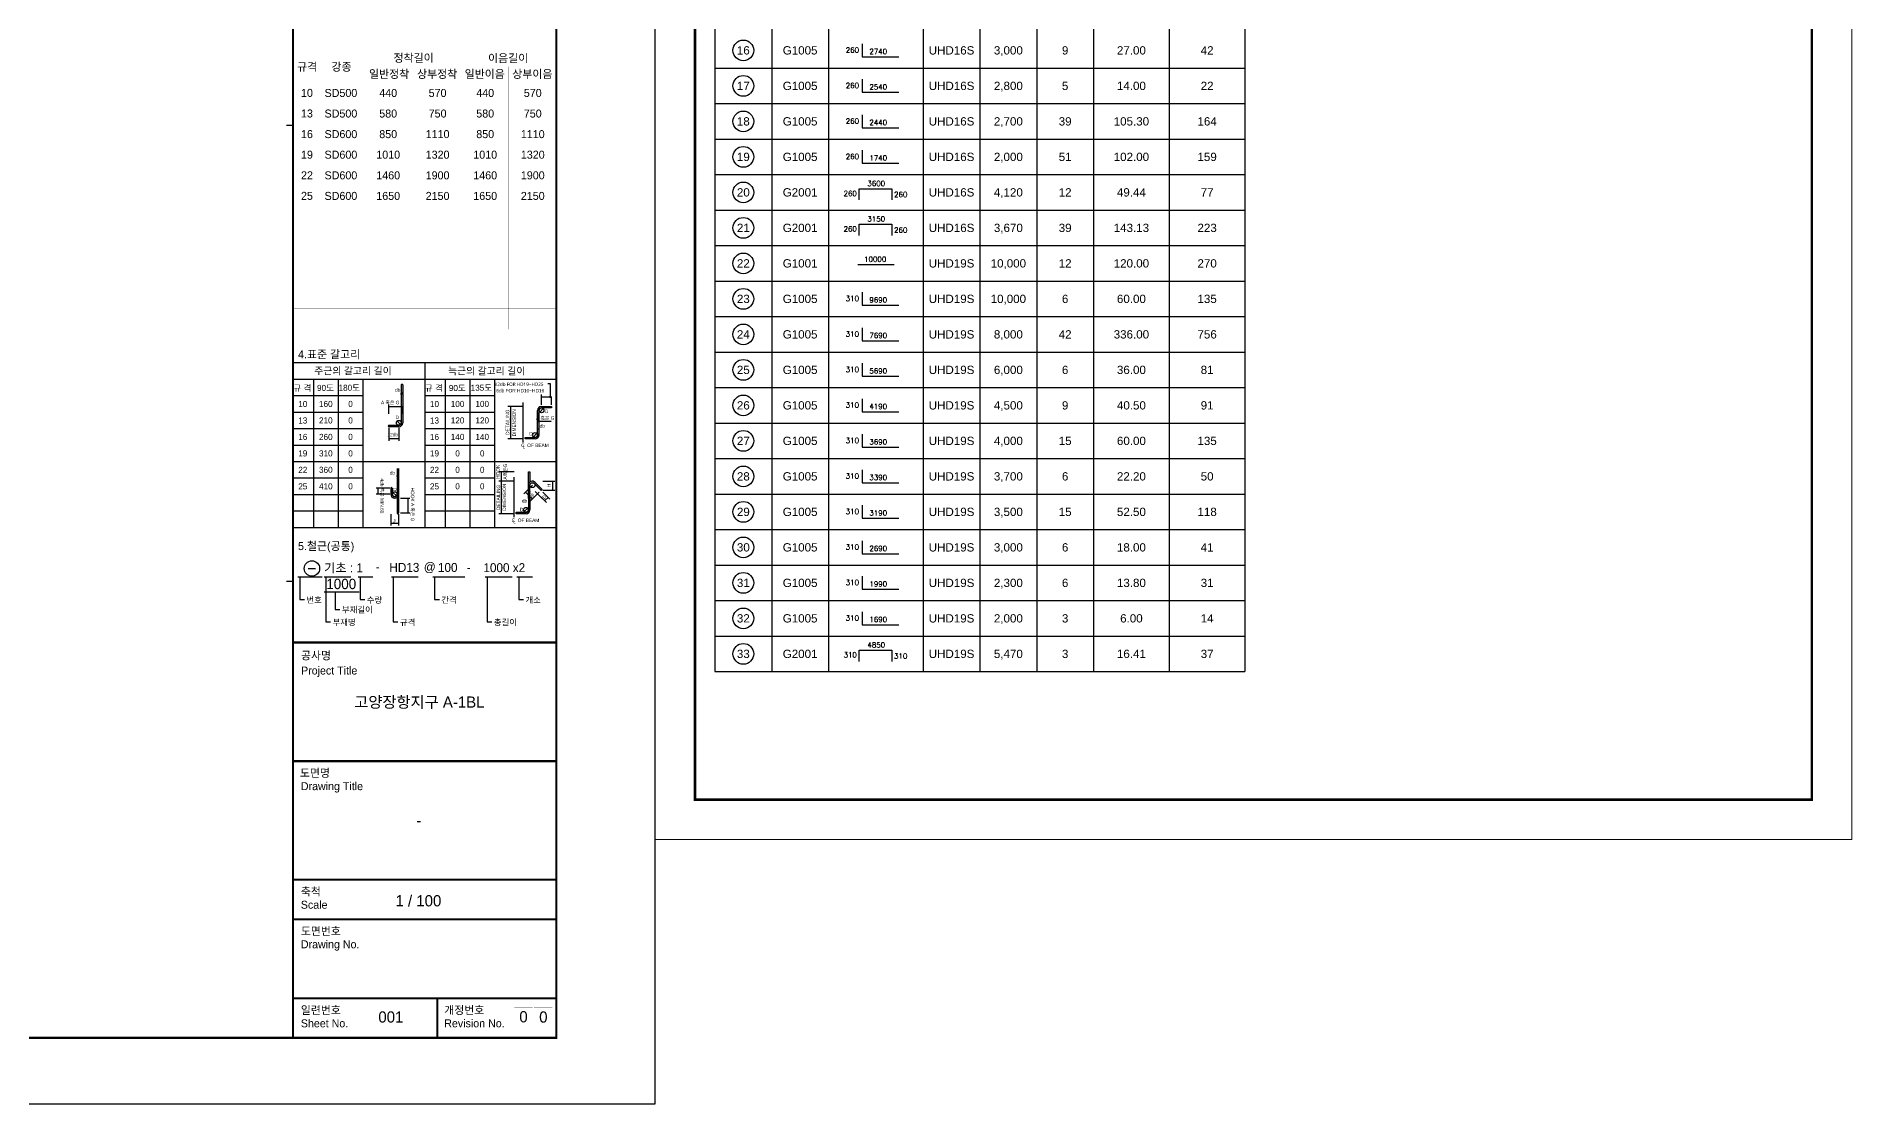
# Model space of a CAD drawing. Header units: millimetres. Extents: x 350420 to 672135, y -312840 to -44390.
# Drawn here: x 647358 to 672135, y -135386 to -120821 of the extents above; entities that cross this region are included whole.
import ezdxf
from ezdxf.enums import TextEntityAlignment as Align

# ---------------------------------------------------------------- set-up
doc = ezdxf.new("R2010")
doc.units = ezdxf.units.MM
doc.header["$LTSCALE"] = 65
doc.layers.get('Defpoints').update_dxf_attribs({"color": 145})
for name, color, linetype in [('00', 7, 'Continuous'), ('AMAC-TITLE', 7, 'Continuous'), ('FORM-L', 7, 'Continuous'), ('RP_DIM', 7, 'Continuous'), ('SHOPLINE', 7, 'Continuous'), ('XDIM', 7, 'Continuous')]:
    doc.layers.add(name, color=color, linetype=linetype)
doc.layers.add('TEXT', color=3, linetype='Continuous', lineweight=9)
doc.styles.add('ARIAL', font='malgun.ttf')
doc.styles.add('HYULL', font='Dotum.ttf')
doc.styles.add('RPWK1', font='arial.ttf', dxfattribs={"bigfont": 'whgtxt.shx'})
doc.styles.add('XRebar2', font='Romans.shx')
doc.styles.add('XRebarSheet', font='Hmkmrhd_0.ttf')
doc.styles.add('돋움', font='malgun.ttf')
doc.dimstyles.new('NDIM', dxfattribs={"dimtxt": 3, "dimasz": 1.5, "dimexe": 2, "dimexo": 2, "dimgap": 1, "dimtad": 1, "dimdec": 0, "dimdsep": 46, "dimlunit": 6, "dimtxsty": 'ARIAL', "dimblk": 'DOT', "dimcen": 1, "dimclrd": 256, "dimclre": 7, "dimclrt": 3, "dimadec": 0, "dimazin": 0, "dimtfac": 1, "dimtdec": 0, "dimtix": 1, "dimtmove": 2, "dimatfit": 3, "dimldrblk": 'DOT', "dimfxl": 0, "dimtvp": 1, "dimtolj": 1, "dimlwd": -1, "dimlwe": -1, "dimarcsym": 0})

# ---------------------------------------------------------------- blocks, each defined once
blk = doc.blocks.new('zsdfhetshts')
blk.add_lwpolyline([(0, 0), (15120, 0), (15120, 21384), (0, 21384)], close=True)
at = {"layer": 'FORM-L', "const_width": 32.6}
blk.add_lwpolyline([(504, 504), (14616, 504), (14616, 19296), (504, 19296)], close=True, dxfattribs=at)
at = {"layer": 'SHOPLINE'}
blk.add_line((504, 18480), (14625, 18480), dxfattribs=at)
blk.add_lwpolyline([(504, 19296), (14616, 19296), (14616, 17664), (504, 17664)], close=True, dxfattribs=at)
at = {"layer": 'AMAC-TITLE', "color": 3, "linetype": 'Continuous', "style": '돋움'}
for s, height, p in [('현장명 :', 288.3, (1031, 18672)), ('고양장항지구 A-1BL 공공주택 건설공사', 288.35, (2618, 18672)), ('부위 :', 288.3, (1031, 17857))]:
    blk.add_text(s, height=height, dxfattribs=at).set_placement(p)
blk = doc.blocks.new('_Dot')
at = {"color": 0, "linetype": 'ByBlock', "lineweight": -2}
blk.add_line((-0.5, 0), (-1, 0), dxfattribs=at)
at = {"color": 0, "linetype": 'ByBlock', "const_width": 0.5}
blk.add_lwpolyline([(-0.25, 0, 1), (0.25, 0, 1)], format="xyb", close=True, dxfattribs=at)
blk = doc.blocks.new('*D7')
at = {"color": 7, "transparency": 16777216}
for p, q in [((80432, 20451), (80432, 20463)), ((80477, 20451), (80477, 20463))]:
    blk.add_line(p, q, dxfattribs=at)
at = {"transparency": 16777216}
blk.add_line((80433, 20461), (80475, 20461), dxfattribs=at)
at = {"layer": 'Defpoints', "color": 0, "transparency": 16777216}
for p in [(80432, 20449), (80477, 20461), (80477, 20449)]:
    blk.add_point(p, dxfattribs=at)
at = {"transparency": 16777216, "xscale": 1.5, "yscale": 1.5, "zscale": 1.5, "rotation": 180}
blk.add_blockref('_Dot', (80432, 20461), dxfattribs=at)
at = {"transparency": 16777216, "xscale": 1.5, "yscale": 1.5, "zscale": 1.5}
blk.add_blockref('_Dot', (80477, 20461), dxfattribs=at)
blk = doc.blocks.new('*D8')
at = {"color": 7, "transparency": 16777216}
for p, q in [((76172, 19024), (76172, 19045)), ((76217, 19024), (76217, 19045))]:
    blk.add_line(p, q, dxfattribs=at)
at = {"transparency": 16777216}
blk.add_line((76215, 19043), (76174, 19043), dxfattribs=at)
at = {"layer": 'Defpoints', "color": 0, "transparency": 16777216}
for p in [(76172, 19043), (76172, 19022), (76217, 19022)]:
    blk.add_point(p, dxfattribs=at)
at = {"transparency": 16777216, "xscale": 1.5, "yscale": 1.5, "zscale": 1.5, "rotation": 180}
blk.add_blockref('_Dot', (76172, 19043), dxfattribs=at)
at = {"transparency": 16777216, "xscale": 1.5, "yscale": 1.5, "zscale": 1.5}
blk.add_blockref('_Dot', (76217, 19043), dxfattribs=at)
blk = doc.blocks.new('*D9')
at = {"transparency": 16777216}
blk.add_line((80158, 18181), (80199, 18181), dxfattribs=at)
at = {"layer": 'Defpoints', "color": 0, "transparency": 16777216}
for p in [(80156, 18181), (80201, 18181), (80201, 18181)]:
    blk.add_point(p, dxfattribs=at)
at = {"transparency": 16777216, "xscale": 1.5, "yscale": 1.5, "zscale": 1.5, "rotation": 180}
blk.add_blockref('_Dot', (80156, 18181), dxfattribs=at)
at = {"transparency": 16777216, "xscale": 1.5, "yscale": 1.5, "zscale": 1.5}
blk.add_blockref('_Dot', (80201, 18181), dxfattribs=at)
blk = doc.blocks.new('DHS_G1005')
at = {"layer": 'XDIM', "color": 1, "linetype": 'Continuous', "ltscale": 1.74847e-317}
blk.add_lwpolyline([(-573, 282), (-573, -267), (975, -267)], dxfattribs=at)
at = {"layer": 'XDIM', "color": 3, "linetype": 'Continuous', "ltscale": 1.74847e-317, "style": 'XRebar2'}
blk.add_attdef('A', text='', height=219, dxfattribs=at).set_placement((-708, -162), align=Align.BOTTOM_RIGHT)
blk.add_attdef('B', text='', height=219, dxfattribs=at).set_placement((105, -222), align=Align.BOTTOM_CENTER)
blk = doc.blocks.new('DHS_G2001')
at = {"layer": 'XDIM', "color": 1, "linetype": 'Continuous', "ltscale": 1.74847e-317}
blk.add_lwpolyline([(-699, -318), (-699, 156), (672, 156), (672, -318)], dxfattribs=at)
at = {"layer": 'XDIM', "color": 3, "linetype": 'Continuous', "ltscale": 1.74847e-317, "style": 'XRebar2'}
blk.add_attdef('A', text='', height=219, dxfattribs=at).set_placement((-801, -45), align=Align.MIDDLE_RIGHT)
blk.add_attdef('B', text='', height=219, dxfattribs=at).set_placement((18, 201), align=Align.BOTTOM_CENTER)
blk.add_attdef('C', text='', height=219, dxfattribs=at).set_placement((768, -93), align=Align.MIDDLE_LEFT)
blk = doc.blocks.new('DHS_G1001')
at = {"layer": 'XDIM', "color": 1, "linetype": 'Continuous', "ltscale": 2.91412e-318}
blk.add_lwpolyline([(-768, -45), (780, -45)], dxfattribs=at)
at = {"layer": 'XDIM', "color": 3, "linetype": 'Continuous', "ltscale": 2.91412e-318, "style": 'XRebar2'}
blk.add_attdef('A', text='', height=219, dxfattribs=at).set_placement((-27, -3), align=Align.BOTTOM_CENTER)
blk = doc.blocks.new('dhs_sheet2e')
h = blk.add_hatch(color=256)
edge = h.paths.add_edge_path()
edge.add_line((76299, 21797), (76299, 20646.2))
edge.add_arc((76224.2, 20646.2), 74.7, -90, 0, ccw=False)
edge.add_line((76224.2, 20571.5), (75925.3, 20571.5))
edge.add_arc((75925.3, 20549.1), 22.4, 90, 270)
edge.add_line((75925.3, 20526.7), (76224.2, 20526.7))
edge.add_arc((76224.2, 20646.2), 119.6, 270, 360)
edge.add_line((76343.8, 20646.2), (76343.8, 21797))
edge.add_arc((76321.4, 21797), 22.4, 0, 180)
blk.add_hatch(color=256).paths.add_polyline_path([(80850.3, 21144.3), (80551.4, 21144.3, 0.4142136), (80431.9, 21024.7), (80431.9, 20621.2), (80431.9, 20277.5, -0.4142136), (80357.1, 20202.7), (80058.2, 20202.7), (80058.2, 20157.9), (80357.1, 20157.9, 0.4142136), (80476.7, 20277.5), (80476.7, 20621.2), (80476.7, 21024.7, -0.4142136), (80551.4, 21099.4), (80850.3, 21099.4)])
h = blk.add_hatch(color=256)
h.paths.add_polyline_path([(76216.8, 18481.2, -0.2277351), (76172, 18387.9), (76172, 17913.3, 1), (76216.8, 17913.3)])
h.paths.add_polyline_path([(76216.8, 19258.4, 1), (76172, 19258.4), (76172, 18481.2, -0.1833618), (76153.2, 18431.7, -0.6790836), (76150.1, 18423.9, -0.2067221), (76146.9, 18425.3, -0.6466922), (76022.6, 18481.2), (76022.6, 18660.6, 1), (75977.7, 18660.6), (75977.7, 18481.2, 1), (76216.8, 18481.2)])
h.paths.add_polyline_path([(76153.2, 18431.7, -0.0300135), (76146.9, 18425.3, 0.2067221), (76150.1, 18423.9, 0.6790836)], flags=17)
h = blk.add_hatch(color=256)
h.paths.add_polyline_path([(80200.9, 19160.1), (80156.1, 19160.1), (80156.1, 18756.6, -0.2277351), (80200.9, 18850)])
h.paths.add_polyline_path([(80156.1, 18756.6), (80156.1, 18353.1), (80156.1, 18009.4, -0.4142136), (80081.4, 17934.7), (79782.5, 17934.7), (79782.5, 17889.8), (80081.4, 17889.8, 0.4142136), (80200.9, 18009.4), (80200.9, 18353.1), (80200.9, 18756.6, -0.6681786), (80328.5, 18809.5), (80539.9, 18598.1), (80571.6, 18629.8), (80360.2, 18841.2, 0.6681786)])
at = {"color": 7}
for p, q in [((73013.1, 29664.7), (72813.3, 29664.7)), ((80551.4, 21191.6), (80551.4, 21507.4)), ((76343.8, 20916), (76343.8, 21141.7)), ((79996, 21144.3), (79533, 21144.3)), ((80431.9, 20947.5), (80431.9, 20685.3)), ((80850.3, 21191.6), (80850.3, 21435)), ((79996, 20157.9), (79533, 20157.9)), ((79720.2, 19160.1), (79257.5, 19160.1)), ((79720.2, 18876.2), (79257.5, 18876.2)), ((79720.2, 18876.2), (79257.5, 18876.2)), ((80273.9, 18754.9), (80011.4, 18492.3)), ((80591.1, 18876.2), (80958.3, 18876.2)), ((75953.1, 18660.6), (75532.2, 18660.6)), ((75953.1, 18481.2), (75532.2, 18481.2)), ((76270.6, 18361.7), (76562.3, 18361.7)), ((80485.3, 18543.5), (80222.7, 18281)), ((80488.8, 18437.8), (80698.5, 18228.1)), ((80591.1, 18607.2), (80958.3, 18607.2)), ((80594.5, 18543.5), (80804.2, 18333.8)), ((75977.7, 17876.9), (75977.7, 17530.5)), ((76216.8, 17876.9), (76216.8, 17530.5)), ((76270.6, 17913.3), (76562.3, 17913.3)), ((79720.2, 17885.5), (79257.5, 17885.5)), ((73477.6, 16230.5), (73697, 16230.5)), ((73013.1, 15831.2), (72813.3, 15831.2))]:
    blk.add_line(p, q, dxfattribs=at)
at = {"color": 7, "ltscale": 2}
for p, q in [((73013.1, 22471.6), (81003.6, 22471.6)), ((77008.3, 22471.6), (77008.3, 17477.6)), ((73013.1, 21972.2), (81003.6, 21972.2)), ((73637.3, 21972.2), (73637.3, 17477.6)), ((74386.4, 21972.2), (74386.4, 17477.6)), ((75135.6, 21972.2), (75135.6, 17477.6)), ((77632.6, 21972.2), (77632.6, 17477.6)), ((78381.7, 21972.2), (78381.7, 17477.6)), ((79130.8, 21972.2), (79130.8, 17477.6)), ((73013.1, 21472.8), (75135.6, 21472.8)), ((77008.3, 21472.8), (79130.8, 21472.8)), ((75135.6, 19475.2), (77008.3, 19475.2)), ((79130.8, 19475.2), (81003.6, 19475.2)), ((73013.1, 17477.6), (81003.6, 17477.6))]:
    blk.add_line(p, q, dxfattribs=at)
for p, q in [((76299, 21797), (76299, 20646.2)), ((76343.8, 21797), (76343.8, 20646.2)), ((80742.8, 21835.3), (80817.5, 21835.3)), ((80817.5, 21835.3), (80817.5, 21432.5)), ((79607.9, 21142.4), (79607.9, 20159.8)), ((80431.9, 20277.5), (80431.9, 21024.7)), ((80476.7, 20277.5), (80476.7, 21024.7)), ((80498.6, 20971.9), (80604.3, 21077.5)), ((80551.4, 21144.3), (80850.3, 21144.3)), ((80850.3, 21099.4), (80551.4, 21099.4)), ((80553.3, 21432.5), (80848.4, 21432.5)), ((80850.3, 21144.3), (80850.3, 21099.4)), ((75925.3, 20571.5), (76224.2, 20571.5)), ((76224.2, 20526.7), (75925.3, 20526.7)), ((76277.1, 20593.4), (76171.4, 20699.1)), ((80835.3, 20687.8), (80431.9, 20687.8)), ((80058.2, 20202.7), (80357.1, 20202.7)), ((80058.2, 20157.9), (80058.2, 20202.7)), ((80357.1, 20157.9), (80058.2, 20157.9)), ((80304.3, 20224.6), (80410, 20330.3)), ((76172, 19258.4), (76172, 18481.2)), ((76216.8, 19258.4), (76216.8, 18481.2)), ((79332.2, 19158.3), (79332.2, 18878.1)), ((79332.2, 18874.3), (79332.2, 17887.4)), ((80156.1, 18353.1), (80156.1, 18756.6)), ((80200.9, 18353.1), (80200.9, 18756.6)), ((80328.5, 18809.5), (80539.9, 18598.1)), ((80360.2, 18841.2), (80571.6, 18629.8)), ((80883.4, 18874.3), (80883.4, 18609.1)), ((75592.1, 18659.1), (75592.1, 18482.7)), ((75977.7, 18660.6), (75977.7, 18481.2)), ((76022.6, 18660.6), (76022.6, 18481.2)), ((76150.1, 18428.4), (76044.4, 18534.1)), ((76502.4, 18360.2), (76502.4, 17914.8)), ((80065.6, 18544), (80274.3, 18335.3)), ((80156.1, 18353.1), (80156.1, 18009.4)), ((80200.9, 18353.1), (80200.9, 18009.4)), ((80357.7, 18568.9), (80698.5, 18228.1)), ((80539.9, 18598.1), (80571.6, 18629.8)), ((80749.9, 18385.4), (80646.9, 18282.4)), ((79782.5, 17889.8), (79782.5, 17934.7)), ((79782.5, 17934.7), (80081.4, 17934.7)), ((80081.4, 17889.8), (79782.5, 17889.8)), ((80028.6, 17956.6), (80134.2, 18062.2)), ((76215.3, 17590.4), (75979.2, 17590.4))]:
    blk.add_line(p, q)
at = {"color": 1}
for p, q in [((76299, 21501), (76299, 21548.4)), ((76342.3, 21546.4), (76300.5, 21546.4)), ((76343.8, 21501), (76343.8, 21548.4)), ((75925.3, 20916), (75925.3, 21199.6)), ((75926.8, 21139.7), (76342.3, 21139.7)), ((75925.3, 20500.1), (75925.3, 20098.9)), ((76224.2, 20500.1), (76224.2, 20098.9)), ((76222.7, 20158.9), (75926.8, 20158.9))]:
    blk.add_line(p, q, dxfattribs=at)
at = {"linetype": 'Continuous'}
for p, q in [((79998.5, 20053.3), (79998.5, 21263.8)), ((79722.7, 17785.2), (79722.7, 18995.8))]:
    blk.add_line(p, q, dxfattribs=at)
at = {"color": 4}
for p, q in [((80156.1, 19160.1), (80200.9, 19160.1)), ((80156.1, 18756.6), (80156.1, 19160.1)), ((80200.9, 19160.1), (80200.9, 18850)), ((76172, 18387.9), (76172, 17913.3)), ((76216.8, 18481.2), (76216.8, 17913.3))]:
    blk.add_line(p, q, dxfattribs=at)
at = {"color": 1, "ltscale": 2}
for p, q in [((73160.8, 15979.6), (73897.2, 15979.6)), ((73217.3, 15979.6), (73217.3, 15288.3)), ((73955, 15979.6), (74769.1, 15979.6)), ((74011.5, 15979.6), (74011.5, 14611.4)), ((74992, 15979.6), (75438.1, 15979.6)), ((75048.5, 15979.6), (75048.5, 15288.3)), ((75998.4, 15979.6), (76812.5, 15979.6)), ((76054.9, 15979.6), (76054.9, 14611.4)), ((77253.2, 15979.6), (78222.3, 15979.6)), ((77309.7, 15979.6), (77309.7, 15288.3)), ((78846.9, 15979.6), (79661, 15979.6)), ((78903.4, 15979.6), (78903.4, 14611.4)), ((79804.8, 15979.6), (80281.2, 15979.6)), ((79861.3, 15979.6), (79861.3, 15288.3)), ((73955, 15525.5), (75020.4, 15525.5)), ((74296, 15525.5), (74296, 14991.1)), ((73217.3, 15288.3), (73361.3, 15288.3)), ((74296, 14991.1), (74440, 14991.1)), ((75048.5, 15288.3), (75192.5, 15288.3)), ((77309.7, 15288.3), (77453.7, 15288.3)), ((79861.3, 15288.3), (80005.3, 15288.3)), ((74011.5, 14611.4), (74155.5, 14611.4)), ((76054.9, 14611.4), (76198.9, 14611.4)), ((78903.4, 14611.4), (79047.4, 14611.4))]:
    blk.add_line(p, q, dxfattribs=at)
at = {"color": 30}
for p, q in [((73013.1, 6791.9), (81003.6, 6791.9)), ((73013.1, 5593.3), (81003.6, 5593.3)), ((73013.1, 3196.2), (81003.6, 3196.2))]:
    blk.add_line(p, q, dxfattribs=at)
at = {"color": 7}
blk.add_lwpolyline([(84000, 0), (84000, 59329.4), (0, 59329.4), (0, 0)], close=True, dxfattribs=at)
at = {"color": 30, "const_width": 64.9}
blk.add_lwpolyline([(81003.6, 57331.7), (2996.4, 57331.7), (2996.4, 1997.6), (81003.6, 1997.6)], close=True, dxfattribs=at)
for points in [[(73013.1, 1997.6), (73013.1, 57331.7)], [(73013.1, 13983.4), (81003.6, 13983.4)], [(73013.1, 10387.6), (81003.6, 10387.6)], [(73013.1, 6791.9), (81003.6, 6791.9)], [(73013.1, 5593.3), (81003.6, 5593.3)], [(73013.1, 3196.2), (81003.6, 3196.2)], [(77390.2, 1997.6), (77390.2, 3196.2)]]:
    blk.add_lwpolyline(points, dxfattribs=at)
at = {"color": 7, "const_width": 1.25}
for points in [[(73013.1, 31920), (81003.6, 31920)], [(73839.2, 31920), (73839.2, 23480)], [(75231.7, 31920), (75231.7, 23480)], [(75231.7, 31445.6), (81003.6, 31445.6)], [(76674.7, 31445.6), (76674.7, 23480)], [(78117.6, 31920), (78117.6, 23480)], [(79560.6, 31445.6), (79560.6, 23480)], [(73013.1, 30971.1), (81003.6, 30971.1)], [(73013.1, 30346.9), (81003.6, 30346.9)], [(73013.1, 29722.6), (81003.6, 29722.6)], [(73013.1, 29098.3), (81003.6, 29098.3)], [(73013.1, 28474.1), (81003.6, 28474.1)], [(73013.1, 27849.8), (81003.6, 27849.8)], [(73013.1, 27225.6), (81003.6, 27225.6)], [(73013.1, 26601.3), (81003.6, 26601.3)], [(73013.1, 25977.1), (81003.6, 25977.1)], [(73013.1, 25352.8), (81003.6, 25352.8)], [(73013.1, 24728.5), (81003.6, 24728.5)], [(73013.1, 24104.3), (81003.6, 24104.3)], [(73013.1, 23480), (81003.6, 23480)]]:
    blk.add_lwpolyline(points, dxfattribs=at)
at = {"ltscale": 2, "const_width": 1.25}
for points in [[(73013.1, 31595.4), (73013.1, 23480)], [(81003.6, 23480), (81003.6, 31595.4)]]:
    blk.add_lwpolyline(points, dxfattribs=at)
at = {"color": 1, "ltscale": 2, "const_width": 1.87}
for points in [[(79725.1, 2916.8), (79725.1, 2355), (80286.9, 2355), (80286.9, 2916.8), (79725.1, 2916.8)], [(80321.3, 2916.8), (80321.3, 2355), (80883.1, 2355), (80883.1, 2916.8), (80321.3, 2916.8)]]:
    blk.add_lwpolyline(points, dxfattribs=at)
for centre, radius in [((80551.4, 21024.7), 74.7), ((80498.6, 20971.9), 4.48), ((80604.3, 21077.5), 4.48), ((80817.5, 21432.5), 22.4), ((80817.5, 21432.5), 11.2), ((76171.4, 20699.1), 4.48), ((76277.1, 20593.4), 4.48), ((80357.1, 20277.5), 74.7), ((80304.3, 20224.6), 4.48), ((80410, 20330.3), 4.48), ((80275.7, 18756.6), 74.7), ((76044.4, 18534.1), 4.48), ((76150.1, 18428.4), 4.48), ((80081.4, 18009.4), 74.7), ((80028.6, 17956.6), 4.48), ((80134.2, 18062.2), 4.48)]:
    blk.add_circle(centre, radius)
at = {"color": 4}
for centre in [(76224.2, 20646.2), (76097.3, 18481.2)]:
    blk.add_circle(centre, 74.7, dxfattribs=at)
at = {"color": 7, "linetype": 'Continuous'}
blk.add_circle((73588.4, 16228.7), 234.1, dxfattribs=at).dxf.unprotected_set("ltscale", 0)
for centre, radius, start, end in [((76321.4, 21797), 22.4, 0, 180), ((80551.4, 21024.7), 119.6, 90, 180), ((80551.4, 21024.7), 74.7, 90, 180), ((75925.3, 20549.1), 22.4, 90, 270), ((76224.2, 20646.2), 119.6, 270, 0), ((76224.2, 20646.2), 74.7, 270, 0), ((80357.1, 20277.5), 74.7, 270, 0), ((80357.1, 20277.5), 119.6, 270, 0), ((80275.7, 18756.6), 119.6, 45, 180), ((76000.1, 18660.6), 22.4, 0, 180), ((76097.3, 18481.2), 119.6, 180, 0), ((76097.3, 18481.2), 74.7, 180, 0), ((80081.4, 18009.4), 119.6, 270, 0), ((80081.4, 18009.4), 74.7, 270, 0)]:
    blk.add_arc(centre, radius, start, end)
at = {"color": 4}
blk.add_arc((76194.4, 17913.3), 22.4, 180, 0, dxfattribs=at)
at = {"color": 1, "rotation": 180}
for p, xscale, yscale, zscale in [((76299, 21546.4), 1.5, 1.5, 1.5), ((75925.3, 21139.7), 11.98573127229489, 11.98573127229489, 11.98573127229489), ((75925.3, 20158.9), 11.98573127229489, 11.98573127229489, 11.98573127229489)]:
    blk.add_blockref('_Dot', p, dxfattribs=dict(at, xscale=xscale, yscale=yscale, zscale=zscale))
at = {"color": 1}
for p, xscale, yscale, zscale in [((76343.8, 21546.4), 1.5, 1.5, 1.5), ((76343.8, 21139.7), 1.498216409036861, 1.498216409036861, 1.498216409036861), ((76224.2, 20158.9), 11.98573127229489, 11.98573127229489, 11.98573127229489)]:
    blk.add_blockref('_Dot', p, dxfattribs=dict(at, xscale=xscale, yscale=yscale, zscale=zscale))
for p, xscale, yscale, zscale, rotation in [((79607.9, 21144.3), 14.98216409036861, 14.98216409036861, 14.98216409036861, 90), ((80551.4, 21432.5), 14.98216409036861, 14.98216409036861, 14.98216409036861, 180), ((80431.9, 20687.8), 14.98216409036861, 14.98216409036861, 14.98216409036861, 180), ((79607.9, 20157.9), 14.98216409036861, 14.98216409036861, 14.98216409036861, 270), ((79332.2, 19160.1), 14.98216409036861, 14.98216409036861, 14.98216409036861, 90), ((79332.2, 18876.2), 14.98216409036861, 14.98216409036861, 14.98216409036861, 90), ((79332.2, 18876.2), 1.872770511296076, 1.872770511296076, 1.872770511296076, 270), ((80883.4, 18876.2), 14.98216409036861, 14.98216409036861, 14.98216409036861, 90), ((75592.1, 18660.6), 11.98573127229489, 11.98573127229489, 11.98573127229489, 90), ((75592.1, 18481.2), 11.98573127229489, 11.98573127229489, 11.98573127229489, 270), ((76502.4, 18361.7), 11.98573127229489, 11.98573127229489, 11.98573127229489, 90), ((80064, 18545), 14.98216409036862, 14.98216409036862, 14.98216409036862, 135.0000000000825), ((80275.7, 18333.9), 14.98216409036862, 14.98216409036862, 14.98216409036862, 315.0000000000825), ((80645.5, 18281.1), 14.98216409036861, 14.98216409036861, 14.98216409036861, 225.0000000002524), ((80751.2, 18386.8), 14.98216409036861, 14.98216409036861, 14.98216409036861, 45.00000000025245), ((80883.4, 18607.2), 14.98216409036861, 14.98216409036861, 14.98216409036861, 270), ((76502.4, 17913.3), 11.98573127229489, 11.98573127229489, 11.98573127229489, 270), ((79332.2, 17885.5), 14.98216409036861, 14.98216409036861, 14.98216409036861, 270), ((75977.7, 17590.4), 11.98573127229489, 11.98573127229489, 11.98573127229489, 180)]:
    blk.add_blockref('_Dot', p, dxfattribs=dict(xscale=xscale, yscale=yscale, zscale=zscale, rotation=rotation))
for p, xscale, yscale, zscale in [((80850.3, 21432.5), 1.872770511296076, 1.872770511296076, 1.872770511296076), ((80850.3, 20687.8), 14.98216409036861, 14.98216409036861, 14.98216409036861), ((76216.8, 17590.4), 11.98573127229489, 11.98573127229489, 11.98573127229489)]:
    blk.add_blockref('_Dot', p, dxfattribs=dict(xscale=xscale, yscale=yscale, zscale=zscale))
at = {"color": 3}
for s, height, style, p in [('규격', 242.71, 'XRebarSheet', (73138.4, 31320.7)), ('강종', 242.71, 'XRebarSheet', (74182, 31320.7)), ('주근의 갈고리 길이', 217.47, 'XRebarSheet', (73661.6, 22115.7)), ('늑근의 갈고리 길이', 217.47, 'XRebarSheet', (77716.4, 22111.4)), ('규 격', 184.85, 'XRebarSheet', (73024.7, 21609.3)), ('90도', 184.85, 'XRebarSheet', (73743.9, 21612.7)), ('180도', 184.85, 'XRebarSheet', (74396.5, 21618.3)), ('규 격', 184.85, 'XRebarSheet', (77015.8, 21609.3)), ('90도', 184.85, 'XRebarSheet', (77741.9, 21610.8)), ('135도', 184.85, 'XRebarSheet', (78402.8, 21618.5)), ('기초 : 1', 271.84, 'HYULL', (73958.2, 16112.5)), ('-', 271.8, 'HYULL', (75524.6, 16143.6)), ('HD13', 271.84, 'HYULL', (75937.6, 16126.4)), ('@', 271.8, 'HYULL', (76981.9, 16143.6)), ('100', 271.84, 'HYULL', (77410.5, 16124.9)), ('-', 271.8, 'HYULL', (78283.3, 16120.3)), ('1000 x2', 271.84, 'HYULL', (78789.8, 16118.6)), ('번호', 181.22, 'XRebarSheet', (73421.4, 15184.8)), ('부재길이', 181.22, 'XRebarSheet', (74500.1, 14887.6)), ('수량', 181.22, 'XRebarSheet', (75252.6, 15184.8)), ('간격', 181.22, 'XRebarSheet', (77513.8, 15184.8)), ('개소', 181.22, 'XRebarSheet', (80065.4, 15184.8)), ('부재명', 181.22, 'XRebarSheet', (74215.6, 14507.8)), ('규격', 181.22, 'XRebarSheet', (76259, 14507.8)), ('총길이', 181.22, 'XRebarSheet', (79107.5, 14507.8))]:
    blk.add_text(s, height=height, dxfattribs=dict(at, style=style)).set_placement(p)
at = {"color": 7, "style": 'XRebarSheet'}
for s, p in [('4.표준 갈고리', (73168.2, 22602.8)), ('5.철근(공통)', (73167, 16788))]:
    blk.add_text(s, height=242.71, dxfattribs=at).set_placement(p)
for s, height, style, p in [('db', 104.88, 'HYULL', (76110.6, 21591.3)), ('12db FOR HD19~HD25', 104.875, 'ARIAL', (79128.8, 21763.4)), ('6db FOR HD10~HD16', 104.875, 'HYULL', (79181.1, 21570.1)), ('A 혹은 G', 104.88, 'HYULL', (75682.6, 21210.1)), ('D', 104.9, 'HYULL', (80656, 20944.7)), ('D', 104.9, 'HYULL', (76121.8, 20758.8)), ('A 혹은 G', 104.88, 'HYULL', (80384, 20740.7)), ('db', 104.88, 'HYULL', (80494.6, 20497.1)), ('12db', 104.88, 'HYULL', (75877.3, 20236.3)), ('C  OF BEAM', 104.88, 'HYULL', (79933.3, 19912.7)), ('L', 104.9, 'HYULL', (79978.2, 19870.3)), ('D', 104.9, 'HYULL', (80177.8, 20262.8)), ('db', 104.88, 'HYULL', (75947.2, 19073.7)), ('db', 104.88, 'HYULL', (79955.9, 18229.1)), ('J', 104.9, 'HYULL', (76052.4, 17620.3)), ('C  OF BEAM', 104.88, 'HYULL', (79646.6, 17640.3)), ('L', 104.9, 'HYULL', (79691.4, 17597.9)), ('D', 104.9, 'HYULL', (79902.1, 17964.6))]:
    blk.add_text(s, height=height, dxfattribs=dict(style=style)).set_placement(p)
at = {"style": 'HYULL'}
for s, height, rotation, p in [('DETAILING', 104.88, 90, (79572.8, 20283)), ('DIMENSION', 104.88, 90, (79773.2, 20238.9)), ('HOOK', 104.88, 90, (79280.6, 18949.8)), ('A혹은G', 104.88, 90, (79503.2, 18925.5)), ('4db 혹은 MIN.60', 104.875, 270, (75662.8, 18959.9)), ('DIMENSION', 104.88, 90, (79475.3, 17979.8)), ('H', 104.9, 90, (80828.6, 18696.9)), ('D', 104.9, 270, (76045.4, 18676.8)), ('HOOK A 혹은 G', 104.875, 270, (76588.8, 18683)), ('DETAILING', 104.88, 90, (79297.1, 18001.8))]:
    blk.add_text(s, height=height, rotation=rotation, dxfattribs=at).set_placement(p)
at = {"style": 'HYULL', "width": 0.8}
for s, height, rotation, p in [('6db', 104.88, 315, (80113.5, 18528.3)), ('D', 104.9, 45, (80638.1, 18324.3))]:
    blk.add_text(s, height=height, rotation=rotation, dxfattribs=at).set_placement(p)
at = {"color": 3, "linetype": 'Continuous', "style": 'HYULL'}
e = blk.add_text('1000', height=312.13, dxfattribs=at)
e.set_placement((74023.5, 15760.5), align=Align.MIDDLE_LEFT)
e.dxf.unprotected_set("ltscale", 0)
at = {"color": 7, "style": 'XRebarSheet'}
for s, height, p in [('공사명', 241.63, (73259, 13591.6)), ('Project Title', 241.632, (73259, 13135.1)), ('도면명', 241.63, (73225, 10028.1)), ('Drawing Title', 241.632, (73252.8, 9628.5)), ('Scale', 241.63, (73252.8, 6032.8)), ('축척', 241.63, (73252.8, 6432.3)), ('도면번호', 241.63, (73252.8, 5233.8)), ('Drawing No.', 241.632, (73252.8, 4834.2)), ('일련번호', 241.63, (73252.8, 2836.6)), ('개정번호', 241.63, (77602.3, 2836.6)), ('Sheet No.', 241.63, (73252.8, 2437.1)), ('Revision No.', 241.632, (77602.3, 2437.1))]:
    blk.add_text(s, height=height, dxfattribs=at).set_placement(p, align=Align.MIDDLE_LEFT)
for base, p1, p2, picture, middle in [((80476.7, 20461.4), (80431.9, 20449.3), (80476.7, 20449.3), '*D7', (80454.3, 20461.4)), ((76172, 19043.3), (76216.8, 19021.8), (76172, 19021.8), '*D8', (76194.4, 19043.3)), ((80200.9, 18181.3), (80156.1, 18181.3), (80200.9, 18181.3), '*D9', (80178.5, 18181.3))]:
    dim = blk.add_linear_dim(base=base, p1=p1, p2=p2, text=' ', dimstyle='NDIM')
    dim.commit()
    dim.dimension.update_dxf_attribs({"geometry": picture, "text_midpoint": middle})
blk = doc.blocks.new('DFHDHBSD')
at = {"color": 7, "ltscale": 2}
for p, q in [((36507, 10487), (37568, 10487)), ((38504, 10487), (39565, 10487)), ((36507, 10237), (37568, 10237)), ((38504, 10237), (39565, 10237)), ((36507, 9987), (37568, 9987)), ((38504, 9987), (39565, 9987)), ((36507, 9738), (37568, 9738)), ((38504, 9738), (39565, 9738)), ((36507, 9488), (37568, 9488)), ((38504, 9488), (39565, 9488)), ((36507, 9238), (37568, 9238)), ((38504, 9238), (39565, 9238)), ((36507, 8988), (37568, 8988)), ((38504, 8988), (39565, 8988))]:
    blk.add_line(p, q, dxfattribs=at)
at = {"color": 255, "xscale": 0.5, "yscale": 0.5, "zscale": 0.5}
blk.add_blockref('dhs_sheet2e', (0, 0), dxfattribs=at)
at = {"color": 3, "style": 'XRebarSheet'}
for s, height, p in [('정착길이', 121.4, (38336, 15856)), ('이음길이', 121.4, (39770, 15852)), ('일반정착', 121.4, (37965, 15612)), ('상부정착', 121.4, (38693, 15612)), ('일반이음', 121.4, (39415, 15612)), ('상부이음', 121.4, (40137, 15612)), ('10', 121.4, (36719, 15326)), ('SD500', 121.4, (37234, 15325)), ('440', 121.4, (37951, 15325)), ('570', 121.4, (38700, 15325)), ('440', 121.4, (39422, 15325)), ('570', 121.4, (40143, 15325)), ('13', 121.4, (36719, 15014)), ('SD500', 121.4, (37234, 15013)), ('580', 121.4, (37951, 15013)), ('750', 121.4, (38700, 15013)), ('580', 121.4, (39422, 15013)), ('750', 121.4, (40143, 15013)), ('16', 121.4, (36719, 14701)), ('SD600', 121.4, (37234, 14701)), ('850', 121.4, (37951, 14701)), ('1110', 121.4, (38700, 14701)), ('850', 121.4, (39422, 14701)), ('1110', 121.4, (40143, 14701)), ('19', 121.4, (36719, 14389)), ('SD600', 121.4, (37234, 14389)), ('1010', 121.4, (37951, 14389)), ('1320', 121.4, (38700, 14389)), ('1010', 121.4, (39422, 14389)), ('1320', 121.4, (40143, 14389)), ('22', 121.4, (36719, 14077)), ('SD600', 121.4, (37234, 14076)), ('1460', 121.4, (37951, 14076)), ('1900', 121.4, (38700, 14076)), ('1460', 121.4, (39422, 14076)), ('1900', 121.4, (40143, 14076)), ('25', 121.4, (36719, 13765)), ('SD600', 121.4, (37234, 13764)), ('1650', 121.4, (37951, 13764)), ('2150', 121.4, (38700, 13764)), ('1650', 121.4, (39422, 13764)), ('2150', 121.4, (40143, 13764)), ('10', 92.4, (36656, 10609)), ('160', 92.4, (37005, 10610)), ('0', 92.4, (37380, 10610)), ('10', 92.4, (38653, 10609)), ('100', 92.4, (39003, 10610)), ('100', 92.4, (39377, 10610)), ('13', 92.4, (36656, 10359)), ('210', 92.4, (37005, 10360)), ('0', 92.4, (37380, 10360)), ('13', 92.4, (38653, 10359)), ('120', 92.4, (39003, 10360)), ('120', 92.4, (39377, 10360)), ('16', 92.4, (36656, 10110)), ('260', 92.4, (37005, 10110)), ('0', 92.4, (37380, 10110)), ('16', 92.4, (38653, 10110)), ('140', 92.4, (39003, 10110)), ('140', 92.4, (39377, 10110)), ('22', 92.4, (36656, 9610)), ('19', 92.4, (36656, 9860)), ('310', 92.4, (37005, 9860)), ('360', 92.4, (37005, 9611)), ('0', 92.4, (37380, 9860)), ('0', 92.4, (37380, 9611)), ('22', 92.4, (38653, 9610)), ('19', 92.4, (38653, 9860)), ('0', 92.4, (39003, 9860)), ('0', 92.4, (39003, 9611)), ('0', 92.4, (39377, 9860)), ('0', 92.4, (39377, 9611)), ('25', 92.4, (36656, 9360)), ('410', 92.4, (37005, 9361)), ('0', 92.4, (37380, 9361)), ('25', 92.4, (38653, 9360)), ('0', 92.4, (39003, 9361)), ('0', 92.4, (39377, 9361))]:
    blk.add_text(s, height=height, dxfattribs=at).set_placement(p, align=Align.MIDDLE_CENTER)
for s, p in [('고양장항지구 A-1BL', (38424, 6092)), ('-', (38417, 4295)), ('1 / 100', (38409, 3080)), ('0', (40003, 1318)), ('0', (40304, 1314))]:
    blk.add_text(s, height=170, dxfattribs=at).set_placement(p, align=Align.MIDDLE)
blk.add_text('001', height=169.9, dxfattribs=at).set_placement((37802, 1230))

msp = doc.modelspace()

# ---------------------------------------------------------------- linework, layer by layer
at = {"layer": 'RP_DIM', "color": 253, "linetype": 'Continuous', "ltscale": 100}
for p, q in [((656620, -113100), (656620, -129490)), ((663854.2, -113100), (663854.2, -129490)), ((657395.1, -113503.7), (657395.1, -129490)), ((658170.2, -113503.7), (658170.2, -129490)), ((659462, -113503.7), (659462, -129490)), ((660237.1, -113503.7), (660237.1, -129490)), ((661012.2, -113503.7), (661012.2, -129490)), ((661787.3, -113503.7), (661787.3, -129490)), ((662820.7, -113503.7), (662820.7, -129490)), ((656620, -121254.6), (663854.2, -121254.6)), ((656620, -121739.1), (663854.2, -121739.1)), ((656620, -122223.5), (663854.2, -122223.5)), ((656620, -122707.9), (663854.2, -122707.9)), ((656620, -123192.4), (663854.2, -123192.4)), ((656620, -123676.8), (663854.2, -123676.8)), ((656620, -124161.2), (663854.2, -124161.2)), ((656620, -124645.7), (663854.2, -124645.7)), ((656620, -125130.1), (663854.2, -125130.1)), ((656620, -125614.5), (663854.2, -125614.5)), ((656620, -126099), (663854.2, -126099)), ((656620, -126583.4), (663854.2, -126583.4)), ((656620, -127067.8), (663854.2, -127067.8)), ((656620, -127552.3), (663854.2, -127552.3)), ((656620, -128036.7), (663854.2, -128036.7)), ((656620, -128521.1), (663854.2, -128521.1)), ((656620, -129005.6), (663854.2, -129005.6)), ((656620, -129490), (663854.2, -129490))]:
    msp.add_line(p, q, dxfattribs=at)
at = {"layer": 'RP_DIM', "color": 7, "linetype": 'Continuous', "ltscale": 100}
for centre in [(657007.5, -121012.4), (657007.5, -121496.8), (657007.5, -121981.3), (657007.5, -122465.7), (657007.5, -122950.1), (657007.5, -123434.6), (657007.5, -123919), (657007.5, -124403.4), (657007.5, -124887.9), (657007.5, -125372.3), (657007.5, -125856.7), (657007.5, -126341.2), (657007.5, -126825.6), (657007.5, -127310), (657007.5, -127794.5), (657007.5, -128278.9), (657007.5, -128763.3), (657007.5, -129247.8)]:
    msp.add_circle(centre, 141.3, dxfattribs=at)

# ---------------------------------------------------------------- block references
at = {"layer": '00', "xscale": 0.8999999981431359, "yscale": 0.8999999981431359, "zscale": 0.8999999981431359}
msp.add_blockref('DFHDHBSD', (618004.9, -135386.2), dxfattribs=at)
at = {"layer": 'RP_DIM', "color": 7, "linetype": 'Continuous', "ltscale": 100, "xscale": 0.322956, "yscale": 0.322956, "zscale": 0.322956}
for name, p, values in [('DHS_G1005', (658816.1, -121012.4), {'A': '260', 'B': '2740'}), ('DHS_G1005', (658816.1, -121496.8), {'A': '260', 'B': '2540'}), ('DHS_G1005', (658816.1, -121981.3), {'A': '260', 'B': '2440'}), ('DHS_G1005', (658816.1, -122465.7), {'A': '260', 'B': '1740'}), ('DHS_G2001', (658816.1, -122950.1), {'A': '260', 'B': '3600', 'C': '260'}), ('DHS_G2001', (658816.1, -123434.6), {'A': '260', 'B': '3150', 'C': '260'}), ('DHS_G1001', (658816.1, -123919), {'A': '10000'}), ('DHS_G1005', (658816.1, -124403.4), {'A': '310', 'B': '9690'}), ('DHS_G1005', (658816.1, -124887.9), {'A': '310', 'B': '7690'}), ('DHS_G1005', (658816.1, -125372.3), {'A': '310', 'B': '5690'}), ('DHS_G1005', (658816.1, -125856.7), {'A': '310', 'B': '4190'}), ('DHS_G1005', (658816.1, -126341.2), {'A': '310', 'B': '3690'}), ('DHS_G1005', (658816.1, -126825.6), {'A': '310', 'B': '3390'}), ('DHS_G1005', (658816.1, -127310), {'A': '310', 'B': '3190'}), ('DHS_G1005', (658816.1, -127794.5), {'A': '310', 'B': '2690'}), ('DHS_G1005', (658816.1, -128278.9), {'A': '310', 'B': '1990'}), ('DHS_G1005', (658816.1, -128763.3), {'A': '310', 'B': '1690'}), ('DHS_G2001', (658816.1, -129247.8), {'A': '310', 'B': '4850', 'C': '310'})]:
    msp.add_blockref(name, p, dxfattribs=at).add_auto_attribs(values)
at = {"layer": 'TEXT', "color": 4, "xscale": 1.08, "yscale": 1.08, "zscale": 1.08}
msp.add_blockref('zsdfhetshts', (655804.9, -131782.7), dxfattribs=at)

# ---------------------------------------------------------------- texts
at = {"layer": 'RP_DIM', "color": 7, "linetype": 'Continuous', "ltscale": 100, "style": 'RPWK1'}
for s, height, p in [('16', 113.03, (657007.5, -121012.4)), ('G1005', 113.03, (657782.6, -121012.4)), ('UHD16S', 113.03, (659849.6, -121012.4)), ('3,000', 113.03, (660624.7, -121012.4)), ('9', 113, (661399.7, -121012.4)), ('27.00', 113.03, (662304, -121012.4)), ('42', 113.03, (663337.5, -121012.4)), ('17', 113.03, (657007.5, -121496.8)), ('G1005', 113.03, (657782.6, -121496.8)), ('UHD16S', 113.03, (659849.6, -121496.8)), ('2,800', 113.03, (660624.7, -121496.8)), ('5', 113, (661399.7, -121496.8)), ('14.00', 113.03, (662304, -121496.8)), ('22', 113.03, (663337.5, -121496.8)), ('18', 113.03, (657007.5, -121981.3)), ('G1005', 113.03, (657782.6, -121981.3)), ('UHD16S', 113.03, (659849.6, -121981.3)), ('2,700', 113.03, (660624.7, -121981.3)), ('39', 113.03, (661399.7, -121981.3)), ('105.30', 113.03, (662304, -121981.3)), ('164', 113.03, (663337.5, -121981.3)), ('19', 113.03, (657007.5, -122465.7)), ('G1005', 113.03, (657782.6, -122465.7)), ('UHD16S', 113.03, (659849.6, -122465.7)), ('2,000', 113.03, (660624.7, -122465.7)), ('51', 113.03, (661399.7, -122465.7)), ('102.00', 113.03, (662304, -122465.7)), ('159', 113.03, (663337.5, -122465.7)), ('20', 113.03, (657007.5, -122950.1)), ('G2001', 113.03, (657782.6, -122950.1)), ('UHD16S', 113.03, (659849.6, -122950.1)), ('4,120', 113.03, (660624.7, -122950.1)), ('12', 113.03, (661399.7, -122950.1)), ('49.44', 113.03, (662304, -122950.1)), ('77', 113.03, (663337.5, -122950.1)), ('21', 113.03, (657007.5, -123434.6)), ('G2001', 113.03, (657782.6, -123434.6)), ('UHD16S', 113.03, (659849.6, -123434.6)), ('3,670', 113.03, (660624.7, -123434.6)), ('39', 113.03, (661399.7, -123434.6)), ('143.13', 113.03, (662304, -123434.6)), ('223', 113.03, (663337.5, -123434.6)), ('22', 113.03, (657007.5, -123919)), ('G1001', 113.03, (657782.6, -123919)), ('UHD19S', 113.03, (659849.6, -123919)), ('10,000', 113.03, (660624.7, -123919)), ('12', 113.03, (661399.7, -123919)), ('120.00', 113.03, (662304, -123919)), ('270', 113.03, (663337.5, -123919)), ('23', 113.03, (657007.5, -124403.4)), ('G1005', 113.03, (657782.6, -124403.4)), ('UHD19S', 113.03, (659849.6, -124403.4)), ('10,000', 113.03, (660624.7, -124403.4)), ('6', 113, (661399.7, -124403.4)), ('60.00', 113.03, (662304, -124403.4)), ('135', 113.03, (663337.5, -124403.4)), ('24', 113.03, (657007.5, -124887.9)), ('G1005', 113.03, (657782.6, -124887.9)), ('UHD19S', 113.03, (659849.6, -124887.9)), ('8,000', 113.03, (660624.7, -124887.9)), ('42', 113.03, (661399.7, -124887.9)), ('336.00', 113.03, (662304, -124887.9)), ('756', 113.03, (663337.5, -124887.9)), ('25', 113.03, (657007.5, -125372.3)), ('G1005', 113.03, (657782.6, -125372.3)), ('UHD19S', 113.03, (659849.6, -125372.3)), ('6,000', 113.03, (660624.7, -125372.3)), ('6', 113, (661399.7, -125372.3)), ('36.00', 113.03, (662304, -125372.3)), ('81', 113.03, (663337.5, -125372.3)), ('26', 113.03, (657007.5, -125856.7)), ('G1005', 113.03, (657782.6, -125856.7)), ('UHD19S', 113.03, (659849.6, -125856.7)), ('4,500', 113.03, (660624.7, -125856.7)), ('9', 113, (661399.7, -125856.7)), ('40.50', 113.03, (662304, -125856.7)), ('91', 113.03, (663337.5, -125856.7)), ('27', 113.03, (657007.5, -126341.2)), ('G1005', 113.03, (657782.6, -126341.2)), ('UHD19S', 113.03, (659849.6, -126341.2)), ('4,000', 113.03, (660624.7, -126341.2)), ('15', 113.03, (661399.7, -126341.2)), ('60.00', 113.03, (662304, -126341.2)), ('135', 113.03, (663337.5, -126341.2)), ('28', 113.03, (657007.5, -126825.6)), ('G1005', 113.03, (657782.6, -126825.6)), ('UHD19S', 113.03, (659849.6, -126825.6)), ('3,700', 113.03, (660624.7, -126825.6)), ('6', 113, (661399.7, -126825.6)), ('22.20', 113.03, (662304, -126825.6)), ('50', 113.03, (663337.5, -126825.6)), ('29', 113.03, (657007.5, -127310)), ('G1005', 113.03, (657782.6, -127310)), ('UHD19S', 113.03, (659849.6, -127310)), ('3,500', 113.03, (660624.7, -127310)), ('15', 113.03, (661399.7, -127310)), ('52.50', 113.03, (662304, -127310)), ('118', 113.03, (663337.5, -127310)), ('30', 113.03, (657007.5, -127794.5)), ('G1005', 113.03, (657782.6, -127794.5)), ('UHD19S', 113.03, (659849.6, -127794.5)), ('3,000', 113.03, (660624.7, -127794.5)), ('6', 113, (661399.7, -127794.5)), ('18.00', 113.03, (662304, -127794.5)), ('41', 113.03, (663337.5, -127794.5)), ('31', 113.03, (657007.5, -128278.9)), ('G1005', 113.03, (657782.6, -128278.9)), ('UHD19S', 113.03, (659849.6, -128278.9)), ('2,300', 113.03, (660624.7, -128278.9)), ('6', 113, (661399.7, -128278.9)), ('13.80', 113.03, (662304, -128278.9)), ('31', 113.03, (663337.5, -128278.9)), ('32', 113.03, (657007.5, -128763.3)), ('G1005', 113.03, (657782.6, -128763.3)), ('UHD19S', 113.03, (659849.6, -128763.3)), ('2,000', 113.03, (660624.7, -128763.3)), ('3', 113, (661399.7, -128763.3)), ('6.00', 113.03, (662304, -128763.3)), ('14', 113.03, (663337.5, -128763.3)), ('33', 113.03, (657007.5, -129247.8)), ('G2001', 113.03, (657782.6, -129247.8)), ('UHD19S', 113.03, (659849.6, -129247.8)), ('5,470', 113.03, (660624.7, -129247.8)), ('3', 113, (661399.7, -129247.8)), ('16.41', 113.03, (662304, -129247.8)), ('37', 113.03, (663337.5, -129247.8))]:
    msp.add_text(s, height=height, dxfattribs=at).set_placement(p, align=Align.MIDDLE_CENTER)

doc.saveas('drawing.dxf')
